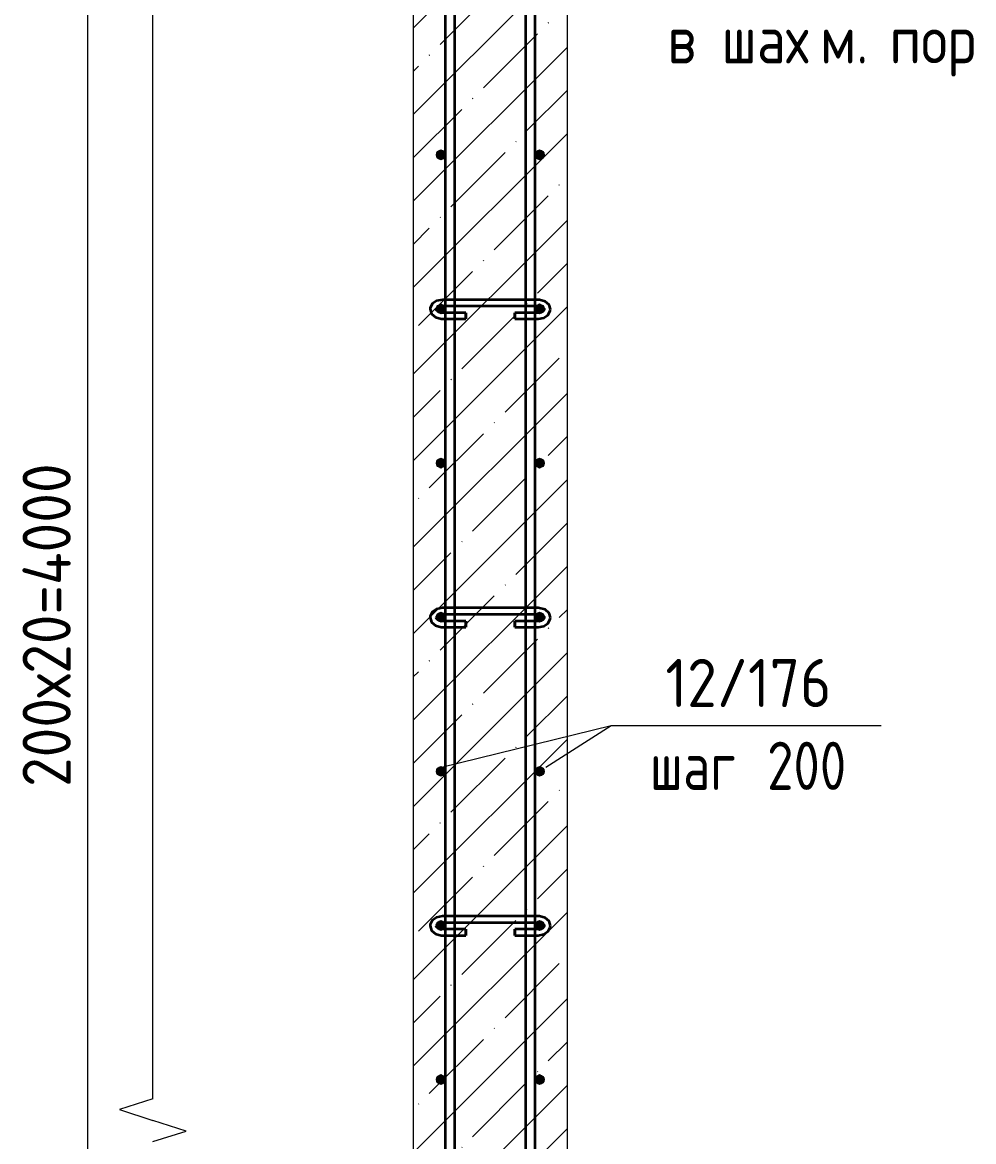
# Model space of a CAD drawing. Header units: millimetres. Extents: x -420 to 46222, y -4716 to 36443.
# Drawn here: x 39287 to 40521, y -1440 to 12 of the extents above; entities that cross this region are included whole.
import ezdxf

# ---------------------------------------------------------------- set-up
doc = ezdxf.new("R2010")
doc.units = ezdxf.units.MM
for name, color, linetype, lineweight in [('AA_Dim', 7, 'Continuous', 9), ('AA_Dim-25', 7, 'Continuous', 9), ('AA_Oformlenie', 7, 'Continuous', 9), ('AA_Vinoska', 7, 'Continuous', 9), ('AF_Stena', 7, 'Continuous', 20), ('AF_Stena_Опалубка', 253, 'Continuous', 20), ('Gen_Text', 7, 'Continuous', 9), ('KR_Armatura', 7, 'Continuous', 20), ('KR_Armatura_Tonkie', 7, 'Continuous', 20)]:
    doc.layers.add(name, color=color, linetype=linetype, lineweight=lineweight)
doc.styles.add('ISOCPEUR_6', font='isocpeur.ttf', dxfattribs={"width": 0.9, "height": 62.5})
doc.styles.add('ISOCPEUR_7', font='isocpeur.ttf', dxfattribs={"width": 0.85, "height": 62.5})
doc.styles.add('ISOCPEUR_8', font='isocpeur.ttf', dxfattribs={"width": 0.8, "height": 62.5})
doc.dimstyles.new('00_Точн_3_знака__прозр__3', dxfattribs={"dimscale": 304.8, "dimtxt": 62.248823, "dimasz": 0.139436, "dimexe": 0.123031, "dimexo": 0.082021, "dimgap": 0.008202, "dimtad": 1, "dimdec": 3, "dimrnd": 0.001, "dimdsep": 46, "dimtxsty": 'ISOCPEUR_6', "dimblk1": 'OBLIQUE', "dimblk2": 'OBLIQUE', "dimsah": 1, "dimcen": 0.09, "dimdle": 0.123031, "dimazin": 0, "dimtfac": 1, "dimtdec": 4, "dimtix": 1, "dimtmove": 0, "dimatfit": 3, "dimfxl": 1, "dimtvp": 1, "dimtolj": 1, "dimtzin": 0, "dimlwd": 18, "dimlwe": 18, "dimarcsym": 2})

# ---------------------------------------------------------------- blocks, each defined once
blk = doc.blocks.new('261_Шпилька массив _НесАрм_РабПлоск_ - 8 А240-4183291-2-2 Армирование')
at = {"layer": 'KR_Armatura_Tonkie', "lineweight": 35}
for p, q in [((1902.8, -348), (1898.8, -348)), ((1914.8, -348), (1902.8, -348)), ((2006.8, -348), (1914.8, -348)), ((2018.8, -348), (2006.8, -348)), ((2022.8, -348), (2018.8, -348)), ((1898.8, -356), (1902.8, -356)), ((1902.8, -356), (1914.8, -356)), ((1914.8, -356), (2006.8, -356)), ((2006.8, -356), (2018.8, -356)), ((2018.8, -356), (2022.8, -356)), ((1902.8, -365), (1898.8, -365)), ((1898.8, -373), (1902.8, -373)), ((1914.8, -365), (1902.8, -365)), ((1902.8, -373), (1914.8, -373)), ((1929.1, -365), (1914.8, -365)), ((1914.8, -373), (1929.1, -373)), ((1929.1, -365), (1929.1, -371.8)), ((1929.1, -366.2), (1929.1, -365.1)), ((1929.1, -372.8), (1929.1, -366.2)), ((1929.1, -371.8), (1929.1, -373)), ((2006.8, -365), (1992.5, -365)), ((1992.5, -371.8), (1992.5, -365)), ((1992.5, -365.1), (1992.5, -366.2)), ((1992.5, -366.2), (1992.5, -372.8)), ((1992.5, -373), (1992.5, -371.8)), ((1992.5, -373), (2006.8, -373)), ((2018.8, -365), (2006.8, -365)), ((2006.8, -373), (2018.8, -373)), ((2022.8, -365), (2018.8, -365)), ((2018.8, -373), (2022.8, -373)), ((1902.8, -748), (1898.8, -748)), ((1914.8, -748), (1902.8, -748)), ((2006.8, -748), (1914.8, -748)), ((2018.8, -748), (2006.8, -748)), ((2022.8, -748), (2018.8, -748)), ((1898.8, -756), (1902.8, -756)), ((1902.8, -765), (1898.8, -765)), ((1902.8, -756), (1914.8, -756)), ((1914.8, -765), (1902.8, -765)), ((1914.8, -756), (2006.8, -756)), ((1929.1, -765), (1914.8, -765)), ((1929.1, -765), (1929.1, -771.8)), ((1929.1, -766.2), (1929.1, -765.1)), ((1929.1, -772.8), (1929.1, -766.2)), ((2006.8, -765), (1992.5, -765)), ((1992.5, -771.8), (1992.5, -765)), ((1992.5, -765.1), (1992.5, -766.2)), ((1992.5, -766.2), (1992.5, -772.8)), ((2006.8, -756), (2018.8, -756)), ((2018.8, -765), (2006.8, -765)), ((2018.8, -756), (2022.8, -756)), ((2022.8, -765), (2018.8, -765)), ((1898.8, -773), (1902.8, -773)), ((1902.8, -773), (1914.8, -773)), ((1914.8, -773), (1929.1, -773)), ((1929.1, -771.8), (1929.1, -773)), ((1992.5, -773), (1992.5, -771.8)), ((1992.5, -773), (2006.8, -773)), ((2006.8, -773), (2018.8, -773)), ((2018.8, -773), (2022.8, -773)), ((1902.8, -1148), (1898.8, -1148)), ((1898.8, -1156), (1902.8, -1156)), ((1914.8, -1148), (1902.8, -1148)), ((1902.8, -1156), (1914.8, -1156)), ((2006.8, -1148), (1914.8, -1148)), ((1914.8, -1156), (2006.8, -1156)), ((2018.8, -1148), (2006.8, -1148)), ((2006.8, -1156), (2018.8, -1156)), ((2022.8, -1148), (2018.8, -1148)), ((2018.8, -1156), (2022.8, -1156)), ((1902.8, -1165), (1898.8, -1165)), ((1898.8, -1173), (1902.8, -1173)), ((1914.8, -1165), (1902.8, -1165)), ((1902.8, -1173), (1914.8, -1173)), ((1929.1, -1165), (1914.8, -1165)), ((1914.8, -1173), (1929.1, -1173)), ((1929.1, -1165), (1929.1, -1171.8)), ((1929.1, -1166.2), (1929.1, -1165.1)), ((1929.1, -1172.8), (1929.1, -1166.2)), ((1929.1, -1171.8), (1929.1, -1173)), ((2006.8, -1165), (1992.5, -1165)), ((1992.5, -1171.8), (1992.5, -1165)), ((1992.5, -1165.1), (1992.5, -1166.2)), ((1992.5, -1166.2), (1992.5, -1172.8)), ((1992.5, -1173), (1992.5, -1171.8)), ((1992.5, -1173), (2006.8, -1173)), ((2018.8, -1165), (2006.8, -1165)), ((2006.8, -1173), (2018.8, -1173)), ((2022.8, -1165), (2018.8, -1165)), ((2018.8, -1173), (2022.8, -1173))]:
    blk.add_line(p, q, dxfattribs=at)
at = {"layer": 'KR_Armatura_Tonkie', "lineweight": 35, "flags": 128}
for points in [[(1898.8, -348), (1891.2, -349.5), (1885.6, -353.4), (1882.9, -358.9), (1882.8, -360.5)], [(2038.8, -360.5), (2037, -354.6), (2032, -350.2), (2024.7, -348.1), (2022.8, -348)], [(1882.8, -360.5), (1884.7, -366.4), (1889.7, -370.8), (1897, -372.9), (1898.8, -373)], [(1890.8, -360.5), (1891.8, -358.5), (1895.5, -356.4), (1898.8, -356)], [(1898.8, -365), (1893.8, -363.9), (1891.2, -361.7), (1890.8, -360.5)], [(2022.8, -356), (2027.8, -357.1), (2030.5, -359.3), (2030.8, -360.5)], [(2022.8, -373), (2030.4, -371.5), (2036, -367.6), (2038.7, -362.1), (2038.8, -360.5)], [(2030.8, -360.5), (2029.9, -362.5), (2026.1, -364.5), (2022.8, -365)], [(1898.8, -748), (1891.2, -749.5), (1885.6, -753.4), (1882.9, -758.9), (1882.8, -760.5)], [(2038.8, -760.5), (2037, -754.6), (2032, -750.2), (2024.7, -748.1), (2022.8, -748)], [(1882.8, -760.5), (1884.7, -766.4), (1889.7, -770.8), (1897, -772.9), (1898.8, -773)], [(1890.8, -760.5), (1891.8, -758.5), (1895.5, -756.4), (1898.8, -756)], [(1898.8, -765), (1893.8, -763.9), (1891.2, -761.7), (1890.8, -760.5)], [(2022.8, -756), (2027.8, -757.1), (2030.5, -759.3), (2030.8, -760.5)], [(2022.8, -773), (2030.4, -771.5), (2036, -767.6), (2038.7, -762.1), (2038.8, -760.5)], [(2030.8, -760.5), (2029.9, -762.5), (2026.1, -764.5), (2022.8, -765)], [(1898.8, -1148), (1891.2, -1149.5), (1885.6, -1153.4), (1882.9, -1158.9), (1882.8, -1160.5)], [(1882.8, -1160.5), (1884.7, -1166.4), (1889.7, -1170.8), (1897, -1172.9), (1898.8, -1173)], [(1890.8, -1160.5), (1891.8, -1158.5), (1895.5, -1156.4), (1898.8, -1156)], [(1898.8, -1165), (1893.8, -1163.9), (1891.2, -1161.7), (1890.8, -1160.5)], [(2038.8, -1160.5), (2037, -1154.6), (2032, -1150.2), (2024.7, -1148.1), (2022.8, -1148)], [(2022.8, -1156), (2027.8, -1157.1), (2030.5, -1159.3), (2030.8, -1160.5)], [(2022.8, -1173), (2030.4, -1171.5), (2036, -1167.6), (2038.7, -1162.1), (2038.8, -1160.5)], [(2030.8, -1160.5), (2029.9, -1162.5), (2026.1, -1164.5), (2022.8, -1165)]]:
    blk.add_lwpolyline(points, dxfattribs=at)
blk = doc.blocks.new('011_Прямоугольник обрыва _ЭлУзла_ - 011_Прямоугольник обрыва _ЭлУзла_-4189075-2-2 Армирование')
at = {"layer": 'AA_Oformlenie'}
blk.add_line((1523.1, -1384.8), (1523.1, 2288.2), dxfattribs=at)
blk = doc.blocks.new('DIMBLOCK93-2-2 Армирование')
at = {"layer": 'AA_Dim-25', "lineweight": 30}
for p, q in [((39371.3, 1240), (39350.1, 1261.3)), ((39371.3, 1240), (39392.6, 1218.8)), ((39371.3, -2760), (39350.1, -2738.8)), ((39371.3, -2760), (39392.6, -2781.2))]:
    blk.add_line(p, q, dxfattribs=at)
at = {"layer": 'AA_Dim-25', "lineweight": 18}
for p, q in [((39799, 1240), (39333.8, 1240)), ((39371.3, 1240), (39371.3, -2760)), ((39371.3, 1240), (39799, 1240)), ((39799, -2760), (39333.8, -2760)), ((39371.3, -2760), (39799, -2760))]:
    blk.add_line(p, q, dxfattribs=at)
at = {"layer": 'AA_Dim-25', "color": 0, "lineweight": 18, "insert": (39287.2, -980.3), "char_height": 62.5, "width": 528.636, "attachment_point": 1, "rotation": 90, "line_spacing_factor": 1.149209, "style": 'ISOCPEUR_6'}
blk.add_mtext('200х20=4000', dxfattribs=at)
blk = doc.blocks.new('_Oblique')
at = {"color": 0, "linetype": 'ByBlock', "lineweight": -2}
blk.add_line((-0.5, -0.5), (0.5, 0.5), dxfattribs=at)
blk = doc.blocks.new('042_М_Арматуры - Диам длина поз _ Комментарий-3662934-2-2 Армирование')
at = {"layer": 'AA_Vinoska'}
blk.add_line((2608.7, -2641.8), (2958.7, -2641.8), dxfattribs=at)

msp = doc.modelspace()

# ---------------------------------------------------------------- hatches: boundary and pattern name
at = {"layer": 'AF_Stena', "lineweight": 9}
h = msp.add_hatch(dxfattribs=at)
h.set_pattern_fill('FP_13', color=256, style=0, pattern_type=2)
h.set_pattern_definition([(45, (42073.945, 825), (-56.1266, 56.1266), []), (45, (42130.07, 825), (-56.1266, 56.1266), [99.219, -19.844, 0.8382, -19.006])])
h.paths.add_polyline_path([(39794.0101, -2810), (39994.0101, -2810), (39994.0101, 1415), (39794.0101, 1415), (39794.0101, -2763.0341)])
h.paths.add_polyline_path([(39901.0101, 3345), (39994.0101, 3345), (39994.0101, 3580), (39964.0101, 3580), (39964.0101, 3417), (39962.5789, 3406.1296), (39958.2195, 3395.7868), (39950.9878, 3386.7485), (39943.0101, 3380.6269), (39932.8805, 3376.4311), (39922.0101, 3375), (39866.0101, 3375), (39855.1397, 3376.4311), (39844.7969, 3380.7905), (39836.3116, 3387.3015), (39829.637, 3396), (39825.4412, 3406.1296), (39824.0101, 3417), (39824.0101, 3580), (39794.0101, 3580), (39794.0101, 3345), (39900.7969, 3345)])
h.paths.add_polyline_path([(39922.0101, 3387), (39929.7746, 3388.0222), (39937.0101, 3391.0192), (39943.3869, 3396), (39947.9908, 3402), (39950.9878, 3409.2354), (39952.0101, 3417), (39950.9878, 3424.7645), (39947.9908, 3432), (39943.0101, 3438.4264), (39906.0577, 3475.3787), (39914.543, 3483.864), (39952.0101, 3446.6984), (39952.0101, 3580), (39836.0101, 3580), (39836.0101, 3417), (39837.0323, 3409.2354), (39840.0293, 3402), (39845.0101, 3395.6232), (39851.0101, 3391.0192), (39858.2455, 3388.0222), (39866.0101, 3387), (39892.7045, 3387), (39892.3116, 3387.3015), (39855.146, 3424.467), (39863.6313, 3432.9523), (39901.0101, 3395.6232), (39907.0101, 3391.0192), (39914.2455, 3388.0222)])
at = {"layer": 'KR_Armatura'}
h = msp.add_hatch(color=256, dxfattribs=at)
edge = h.paths.add_edge_path()
edge.add_arc((39830.0101, -160), 6, 0, 360)
for points in [[(39830.0101, -166), (39835.2062, -163), (39835.2062, -157), (39830.0101, -154), (39824.8139, -157), (39824.8139, -163)], [(39958.0101, -166), (39963.2062, -163), (39963.2062, -157), (39958.0101, -154), (39952.8139, -157), (39952.8139, -163)], [(39830.0101, -366), (39835.2062, -363), (39835.2062, -357), (39830.0101, -354), (39824.8139, -357), (39824.8139, -363), (39827.1757, -364.3636)], [(39958.0101, -366), (39963.2062, -363), (39963.2062, -357), (39958.0101, -354), (39952.8139, -357), (39952.8139, -363), (39955.1757, -364.3636)], [(39830.0101, -566), (39835.2062, -563), (39835.2062, -557), (39830.0101, -554), (39824.8139, -557), (39824.8139, -563)], [(39958.0101, -566), (39963.2062, -563), (39963.2062, -557), (39958.0101, -554), (39952.8139, -557), (39952.8139, -563)], [(39830.0101, -766), (39835.2062, -763), (39835.2062, -757), (39830.0101, -754), (39824.8139, -757), (39824.8139, -763), (39826.7919, -764.142)], [(39958.0101, -766), (39963.2062, -763), (39963.2062, -757), (39958.0101, -754), (39952.8139, -757), (39952.8139, -763), (39954.7919, -764.142)], [(39830.0101, -966), (39835.2062, -963), (39835.2062, -957), (39830.0101, -954), (39824.8139, -957), (39824.8139, -963)], [(39958.0101, -966), (39963.2062, -963), (39963.2062, -957), (39958.0101, -954), (39952.8139, -957), (39952.8139, -963)], [(39830.0101, -1166), (39835.2062, -1163), (39835.2062, -1157), (39830.0101, -1154), (39824.8139, -1157), (39824.8139, -1163), (39826.4081, -1163.9204)], [(39958.0101, -1166), (39963.2062, -1163), (39963.2062, -1157), (39958.0101, -1154), (39952.8139, -1157), (39952.8139, -1163), (39954.4081, -1163.9204)], [(39830.0101, -1366), (39835.2062, -1363), (39835.2062, -1357), (39830.0101, -1354), (39824.8139, -1357), (39824.8139, -1363)], [(39958.0101, -1366), (39963.2062, -1363), (39963.2062, -1357), (39958.0101, -1354), (39952.8139, -1357), (39952.8139, -1363)]]:
    msp.add_hatch(color=256, dxfattribs=at).paths.add_polyline_path(points)
h = msp.add_hatch(color=256, dxfattribs=at)
edge = h.paths.add_edge_path()
edge.add_arc((39958.0101, -160), 6, 0, 360)
h = msp.add_hatch(color=256, dxfattribs=at)
edge = h.paths.add_edge_path()
edge.add_arc((39830.0101, -360), 6, 0, 360)
h = msp.add_hatch(color=256, dxfattribs=at)
edge = h.paths.add_edge_path()
edge.add_arc((39958.0101, -360), 6, 0, 360)
h = msp.add_hatch(color=256, dxfattribs=at)
edge = h.paths.add_edge_path()
edge.add_arc((39830.0101, -560), 6, 0, 360)
h = msp.add_hatch(color=256, dxfattribs=at)
edge = h.paths.add_edge_path()
edge.add_arc((39958.0101, -560), 6, 0, 360)
h = msp.add_hatch(color=256, dxfattribs=at)
edge = h.paths.add_edge_path()
edge.add_arc((39830.0101, -760), 6, 0, 360)
h = msp.add_hatch(color=256, dxfattribs=at)
edge = h.paths.add_edge_path()
edge.add_arc((39958.0101, -760), 6, 0, 360)
h = msp.add_hatch(color=256, dxfattribs=at)
edge = h.paths.add_edge_path()
edge.add_arc((39830.0101, -960), 6, 0, 360)
h = msp.add_hatch(color=256, dxfattribs=at)
edge = h.paths.add_edge_path()
edge.add_arc((39958.0101, -960), 6, 0, 360)
h = msp.add_hatch(color=256, dxfattribs=at)
edge = h.paths.add_edge_path()
edge.add_arc((39830.0101, -1160), 6, 0, 360)
h = msp.add_hatch(color=256, dxfattribs=at)
edge = h.paths.add_edge_path()
edge.add_arc((39958.0101, -1160), 6, 0, 360)
h = msp.add_hatch(color=256, dxfattribs=at)
edge = h.paths.add_edge_path()
edge.add_arc((39830.0101, -1360), 6, 0, 360)
h = msp.add_hatch(color=256, dxfattribs=at)
edge = h.paths.add_edge_path()
edge.add_arc((39958.0101, -1360), 6, 0, 360)

# ---------------------------------------------------------------- linework, layer by layer
at = {"layer": 'AA_Vinoska'}
for p, q in [((39830.9085, -954.5236), (40050.8506, -900.4453)), ((39966.128, -954.5236), (40050.8506, -900.4453)), ((39456.3056, -1384.8095), (39412.9806, -1398.8867)), ((39412.9806, -1398.8867), (39456.3056, -1412.9638)), ((39499.6069, -1426.7138), (39456.3056, -1412.9638)), ((39456.3056, -1440.4638), (39499.6069, -1426.7138))]:
    msp.add_line(p, q, dxfattribs=at)
at = {"layer": 'AF_Stena_Опалубка'}
for p, q in [((39794.0101, 1415), (39794.0101, -2810)), ((39994.0101, -2810), (39994.0101, 1415))]:
    msp.add_line(p, q, dxfattribs=at)
at = {"layer": 'KR_Armatura'}
for p, q in [((39830.0101, -154), (39824.8139, -157)), ((39824.8139, -157), (39824.8139, -163)), ((39835.2062, -157), (39830.0101, -154)), ((39835.2062, -163), (39835.2062, -157)), ((39958.0101, -154), (39952.8139, -157)), ((39952.8139, -157), (39952.8139, -163)), ((39963.2062, -157), (39958.0101, -154)), ((39963.2062, -163), (39963.2062, -157)), ((39824.8139, -163), (39830.0101, -166)), ((39830.0101, -166), (39835.2062, -163)), ((39952.8139, -163), (39958.0101, -166)), ((39958.0101, -166), (39963.2062, -163)), ((39830.0101, -354), (39824.8139, -357)), ((39824.8139, -357), (39824.8139, -363)), ((39824.8139, -363), (39827.1757, -364.3636)), ((39835.2062, -357), (39830.0101, -354)), ((39830.0101, -366), (39835.2062, -363)), ((39835.2062, -363), (39835.2062, -357)), ((39958.0101, -354), (39952.8139, -357)), ((39952.8139, -357), (39952.8139, -363)), ((39952.8139, -363), (39955.1757, -364.3636)), ((39963.2062, -357), (39958.0101, -354)), ((39958.0101, -366), (39963.2062, -363)), ((39963.2062, -363), (39963.2062, -357)), ((39827.1757, -364.3636), (39830.0101, -366)), ((39955.1757, -364.3636), (39958.0101, -366)), ((39830.0101, -554), (39824.8139, -557)), ((39824.8139, -557), (39824.8139, -563)), ((39824.8139, -563), (39830.0101, -566)), ((39835.2062, -557), (39830.0101, -554)), ((39830.0101, -566), (39835.2062, -563)), ((39835.2062, -563), (39835.2062, -557)), ((39958.0101, -554), (39952.8139, -557)), ((39952.8139, -557), (39952.8139, -563)), ((39952.8139, -563), (39958.0101, -566)), ((39963.2062, -557), (39958.0101, -554)), ((39958.0101, -566), (39963.2062, -563)), ((39963.2062, -563), (39963.2062, -557)), ((39830.0101, -754), (39824.8139, -757)), ((39835.2062, -757), (39830.0101, -754)), ((39958.0101, -754), (39952.8139, -757)), ((39963.2062, -757), (39958.0101, -754)), ((39824.8139, -757), (39824.8139, -763)), ((39824.8139, -763), (39826.7919, -764.142)), ((39826.7919, -764.142), (39830.0101, -766)), ((39830.0101, -766), (39835.2062, -763)), ((39835.2062, -763), (39835.2062, -757)), ((39952.8139, -757), (39952.8139, -763)), ((39952.8139, -763), (39954.7919, -764.142)), ((39954.7919, -764.142), (39958.0101, -766)), ((39958.0101, -766), (39963.2062, -763)), ((39963.2062, -763), (39963.2062, -757)), ((39830.0101, -954), (39824.8139, -957)), ((39824.8139, -957), (39824.8139, -963)), ((39835.2062, -957), (39830.0101, -954)), ((39835.2062, -963), (39835.2062, -957)), ((39958.0101, -954), (39952.8139, -957)), ((39952.8139, -957), (39952.8139, -963)), ((39963.2062, -957), (39958.0101, -954)), ((39963.2062, -963), (39963.2062, -957)), ((39824.8139, -963), (39830.0101, -966)), ((39830.0101, -966), (39835.2062, -963)), ((39952.8139, -963), (39958.0101, -966)), ((39958.0101, -966), (39963.2062, -963)), ((39830.0101, -1154), (39824.8139, -1157)), ((39824.8139, -1157), (39824.8139, -1163)), ((39835.2062, -1157), (39830.0101, -1154)), ((39835.2062, -1163), (39835.2062, -1157)), ((39958.0101, -1154), (39952.8139, -1157)), ((39952.8139, -1157), (39952.8139, -1163)), ((39963.2062, -1157), (39958.0101, -1154)), ((39963.2062, -1163), (39963.2062, -1157)), ((39824.8139, -1163), (39826.4081, -1163.9204)), ((39826.4081, -1163.9204), (39830.0101, -1166)), ((39830.0101, -1166), (39835.2062, -1163)), ((39952.8139, -1163), (39954.4081, -1163.9204)), ((39954.4081, -1163.9204), (39958.0101, -1166)), ((39958.0101, -1166), (39963.2062, -1163)), ((39830.0101, -1354), (39824.8139, -1357)), ((39824.8139, -1357), (39824.8139, -1363)), ((39824.8139, -1363), (39830.0101, -1366)), ((39835.2062, -1357), (39830.0101, -1354)), ((39830.0101, -1366), (39835.2062, -1363)), ((39835.2062, -1363), (39835.2062, -1357)), ((39958.0101, -1354), (39952.8139, -1357)), ((39952.8139, -1357), (39952.8139, -1363)), ((39952.8139, -1363), (39958.0101, -1366)), ((39963.2062, -1357), (39958.0101, -1354)), ((39958.0101, -1366), (39963.2062, -1363)), ((39963.2062, -1363), (39963.2062, -1357))]:
    msp.add_line(p, q, dxfattribs=at)
for centre in [(39830.0101, -160), (39958.0101, -160), (39830.0101, -360), (39958.0101, -360), (39830.0101, -560), (39958.0101, -560), (39830.0101, -760), (39958.0101, -760), (39830.0101, -960), (39958.0101, -960), (39830.0101, -1160), (39958.0101, -1160), (39830.0101, -1360), (39958.0101, -1360)]:
    msp.add_circle(centre, 6, dxfattribs=at)
at = {"layer": 'KR_Armatura_Tonkie', "lineweight": 35}
for p, q in [((39836.0101, -2810), (39836.0101, 1385)), ((39848.0101, -2810), (39848.0101, 1385)), ((39940.0101, -2810), (39940.0101, 1385)), ((39952.0101, -2810), (39952.0101, 1385))]:
    msp.add_line(p, q, dxfattribs=at)

# ---------------------------------------------------------------- block references
at = {"layer": 'AA_Oformlenie'}
msp.add_blockref('011_Прямоугольник обрыва _ЭлУзла_ - 011_Прямоугольник обрыва _ЭлУзла_-4189075-2-2 Армирование', (37933.187, 0), dxfattribs=at)
at = {"layer": 'AA_Vinoska'}
msp.add_blockref('042_М_Арматуры - Диам длина поз _ Комментарий-3662934-2-2 Армирование', (37442.1779, 1741.3797), dxfattribs=at)
msp.add_blockref('042_М_Арматуры - Диам длина поз _ Комментарий-3662934-2-2 Армирование', (37442.1779, 1741.3797), dxfattribs=at)
at = {"layer": 'KR_Armatura_Tonkie', "lineweight": 35}
msp.add_blockref('261_Шпилька массив _НесАрм_РабПлоск_ - 8 А240-4183291-2-2 Армирование', (37933.187, 0), dxfattribs=at)

# ---------------------------------------------------------------- texts
at = {"layer": 'AA_Vinoska', "char_height": 62.5, "attachment_point": 1}
for s, insert, width, style in [('12/176', (40121.2416, -814.0927), 263.354344, 'ISOCPEUR_6'), ('12/176', (40121.2416, -814.0927), 263.354344, 'ISOCPEUR_6'), (' 200', (40221.277, -921.569), 166.751, 'ISOCPEUR_8'), ('шаг', (40100.8916, -921.569), 145.907125, 'ISOCPEUR_8')]:
    msp.add_mtext(s, dxfattribs=dict(at, insert=insert, width=width, style=style))
at = {"layer": 'Gen_Text', "char_height": 62.5, "attachment_point": 1, "style": 'ISOCPEUR_7'}
for s, insert, width in [('\\fISOCPEUR|b0|i0|c204|p34|;\\W.85;в', (40123.711, 21.066), 45.99682), ('шах', (40193.991, 21.066), 155.02632), ('м. ', (40321.9005, 21.066), 109.0295), ('пор', (40411.8588, 21.066), 137.990461)]:
    msp.add_mtext(s, dxfattribs=dict(at, insert=insert, width=width))

# ---------------------------------------------------------------- dimensions: what is measured, and where the dimension line sits
at = {"layer": 'AA_Dim', "lineweight": 18}
dim = msp.add_linear_dim(base=(39371.343, -2760), p1=(39824.0101, 1240), p2=(39824.0101, -2760), angle=90, dimstyle='00_Точн_3_знака__прозр__3', override={"dimpost": '200х20=<>', "dimfxl": 4000}, dxfattribs=at)
dim.commit()
dim.dimension.update_dxf_attribs({"geometry": 'DIMBLOCK93-2-2 Армирование', "text_midpoint": (39337.593, -760)})

doc.saveas('drawing.dxf')
